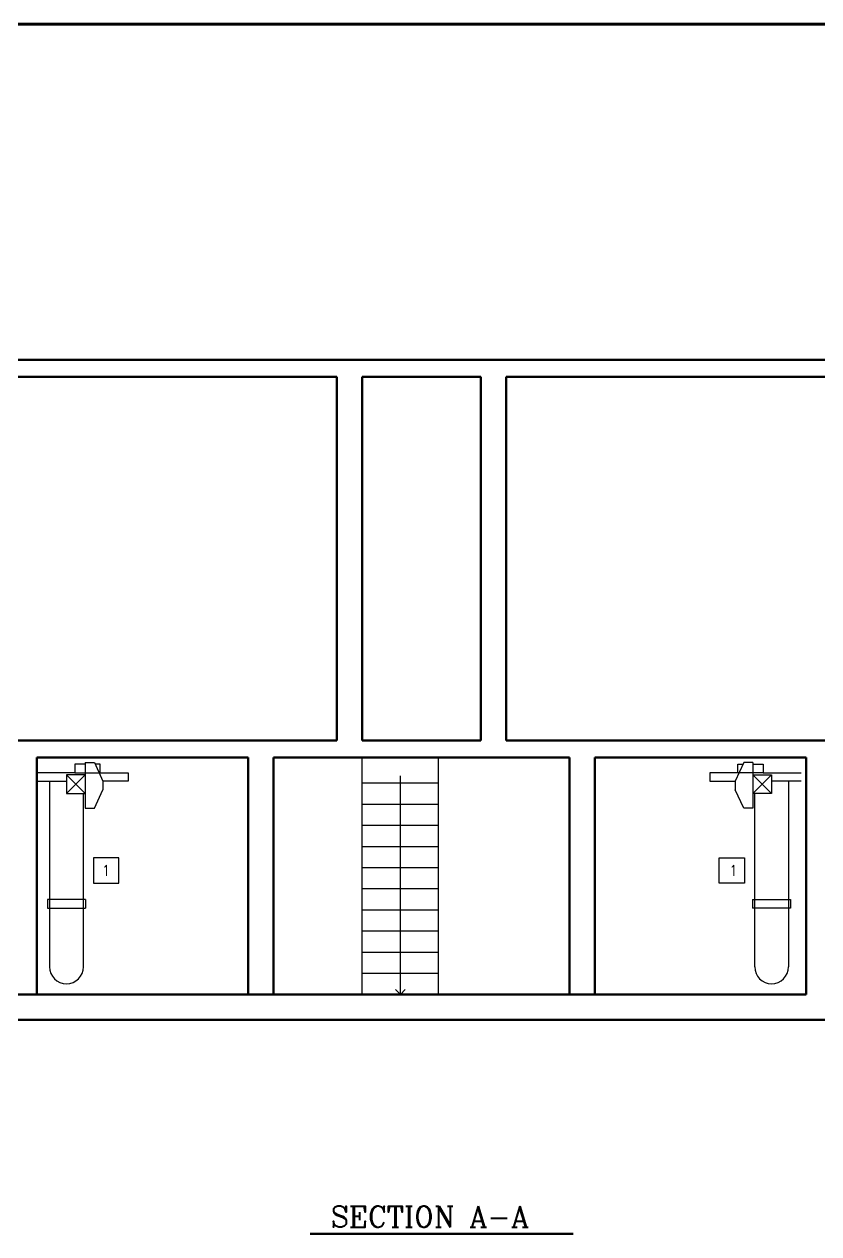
# Model space of a CAD drawing. Header units: inches. Extents: x 14.4 to 65.9, y 4.3 to 68.5.
# Drawn here: x 27.69 to 37.09, y 19.73 to 34.03 of the extents above; entities that cross this region are included whole.
import ezdxf

# ---------------------------------------------------------------- set-up
doc = ezdxf.new("R2010")
doc.units = ezdxf.units.IN
doc.header["$MEASUREMENT"] = 0
doc.layers.add('cadr', color=250, linetype='Continuous')
doc.layers.add('STRUC', color=3, linetype='Continuous', lineweight=50)
doc.layers.add('UNITS', color=7, linetype='Continuous', lineweight=25)
doc.styles.add('ROMANC', font='romanc')

msp = doc.modelspace()

# ---------------------------------------------------------------- linework, layer by layer
for p, q in [((28.81287, 24.17799), (28.51287, 24.17799)), ((28.51287, 24.17799), (28.51287, 23.87799)), ((28.81287, 23.87799), (28.81287, 24.17799)), ((35.91557, 23.87799), (35.91557, 24.17799)), ((35.91557, 24.17799), (36.21557, 24.17799)), ((36.21557, 24.17799), (36.21557, 23.87799)), ((28.51287, 23.87799), (28.81287, 23.87799)), ((36.21557, 23.87799), (35.91557, 23.87799))]:
    msp.add_line(p, q)
at = {"layer": 'cadr', "color": 250, "linetype": 'Continuous', "lineweight": 70}
msp.add_line((14.35116, 34.03167), (65.85116, 34.03167), dxfattribs=at)
at = {"layer": 'STRUC'}
for p, q in [((24.9936, 30.06261), (39.7936, 30.06261)), ((25.2936, 29.86261), (31.3936, 29.86261)), ((31.3936, 25.56261), (31.3936, 29.86261)), ((31.6936, 25.56261), (31.6936, 29.86261)), ((31.6936, 29.86261), (33.0936, 29.86261)), ((33.0936, 25.56261), (33.0936, 29.86261)), ((33.3936, 25.56261), (33.3936, 29.86261)), ((33.3936, 29.86261), (39.4936, 29.86261)), ((25.5936, 25.56261), (27.8436, 25.56261)), ((27.8436, 25.56261), (31.3936, 25.56261)), ((31.6936, 25.56261), (33.0936, 25.56261)), ((33.3936, 25.56261), (39.1936, 25.56261)), ((27.8436, 22.56261), (27.8436, 25.36261)), ((27.8436, 25.36261), (30.3436, 25.36261)), ((30.3436, 22.56261), (30.3436, 25.36261)), ((30.6436, 22.56261), (30.6436, 25.36261)), ((30.6436, 25.36261), (34.1436, 25.36261)), ((34.1436, 22.56261), (34.1436, 25.36261)), ((34.4436, 22.56261), (34.4436, 25.36261)), ((34.4436, 25.36261), (36.9436, 25.36261)), ((36.9436, 22.56261), (36.9436, 25.36261)), ((19.7436, 22.56261), (36.9436, 22.56261)), ((26.0436, 22.26261), (38.7436, 22.26261))]:
    msp.add_line(p, q, dxfattribs=at)
at = {"layer": 'STRUC', "color": 7, "lineweight": 25}
for p, q in [((31.6936, 22.56261), (31.6936, 25.36261)), ((32.5936, 22.56261), (32.5936, 25.36261)), ((31.6936, 25.06261), (32.5936, 25.06261)), ((32.1436, 22.56317), (32.1436, 25.14784)), ((31.6936, 24.81261), (32.5936, 24.81261)), ((31.6936, 24.56261), (32.5936, 24.56261)), ((31.6936, 24.31261), (32.5936, 24.31261)), ((31.6936, 24.06261), (32.5936, 24.06261)), ((31.6936, 23.81261), (32.5936, 23.81261)), ((31.6936, 23.56261), (32.5936, 23.56261)), ((31.6936, 23.31261), (32.5936, 23.31261)), ((31.6936, 23.06261), (32.5936, 23.06261)), ((31.6936, 22.81261), (32.5936, 22.81261)), ((32.1436, 22.56317), (32.08485, 22.61989)), ((32.1436, 22.56317), (32.20236, 22.61989))]:
    msp.add_line(p, q, dxfattribs=at)
at = {"layer": 'UNITS', "linetype": 'Continuous'}
for p, q in [((28.2936, 25.18283), (27.8436, 25.18283)), ((28.4136, 25.28283), (28.2936, 25.28283)), ((28.2936, 25.28283), (28.2936, 25.18283)), ((28.2936, 25.18283), (28.5936, 25.18283)), ((28.4136, 25.30283), (28.4136, 24.76283)), ((28.4136, 25.30283), (28.5236, 25.30283)), ((28.5236, 25.30283), (28.6236, 25.08283)), ((28.5936, 25.28283), (28.5327, 25.28283)), ((28.5936, 25.18283), (28.5936, 25.28283)), ((28.5936, 25.18283), (28.9236, 25.18283)), ((28.9236, 25.18283), (28.9236, 25.08283)), ((35.80484, 25.18283), (35.80484, 25.08283)), ((36.13484, 25.18283), (35.80484, 25.18283)), ((36.20484, 25.30283), (36.10484, 25.08283)), ((36.13484, 25.18283), (36.13484, 25.28283)), ((36.13484, 25.28283), (36.19575, 25.28283)), ((36.43484, 25.18283), (36.13484, 25.18283)), ((36.31484, 25.30283), (36.20484, 25.30283)), ((36.31484, 25.30283), (36.31484, 24.76283)), ((36.31484, 25.28283), (36.43484, 25.28283)), ((36.43484, 25.28283), (36.43484, 25.18283)), ((36.43484, 25.18283), (36.88484, 25.18283)), ((27.8436, 25.08283), (28.1936, 25.08283)), ((27.9936, 25.08283), (27.9936, 22.88865)), ((28.1936, 25.15783), (28.4136, 24.93783)), ((28.4136, 25.15783), (28.1936, 24.93783)), ((28.1936, 25.15783), (28.1936, 24.93783)), ((28.4136, 25.15783), (28.1936, 25.15783)), ((28.6236, 25.08283), (28.6236, 24.98283)), ((28.9236, 25.08283), (28.6236, 25.08283)), ((35.80484, 25.08283), (36.10484, 25.08283)), ((36.10484, 25.08283), (36.10484, 24.98283)), ((36.53484, 25.15783), (36.31484, 24.93783)), ((36.31484, 25.15783), (36.53484, 24.93783)), ((36.31484, 25.15783), (36.53484, 25.15783)), ((36.53484, 25.15783), (36.53484, 24.93783)), ((36.88484, 25.08283), (36.53484, 25.08283)), ((36.73484, 25.08283), (36.73484, 22.88865)), ((28.1936, 24.93783), (28.4136, 24.93783)), ((28.3936, 22.88865), (28.3936, 24.93783)), ((28.5236, 24.76283), (28.6236, 24.98283)), ((36.20484, 24.76283), (36.10484, 24.98283)), ((36.53484, 24.93783), (36.31484, 24.93783)), ((36.33484, 22.88865), (36.33484, 24.93783)), ((28.4136, 24.76283), (28.5236, 24.76283)), ((36.31484, 24.76283), (36.20484, 24.76283)), ((27.9686, 23.68283), (27.9686, 23.58283)), ((27.9936, 23.68283), (27.9686, 23.68283)), ((28.4186, 23.68283), (27.9936, 23.68283)), ((28.4186, 23.68283), (28.4186, 23.58283)), ((36.30984, 23.68283), (36.30984, 23.58283)), ((36.30984, 23.68283), (36.73484, 23.68283)), ((36.73484, 23.68283), (36.75984, 23.68283)), ((36.75984, 23.68283), (36.75984, 23.58283)), ((27.9686, 23.58283), (28.4186, 23.58283)), ((36.75984, 23.58283), (36.30984, 23.58283))]:
    msp.add_line(p, q, dxfattribs=at)
at = {"layer": 'UNITS', "color": 3, "lineweight": 50}
msp.add_line((31.07528, 19.73257), (34.18598, 19.73257), dxfattribs=at)
at = {"layer": 'UNITS', "linetype": 'Continuous'}
for centre in [(28.1936, 22.88865), (36.53484, 22.88865)]:
    msp.add_arc(centre, 0.2, 180, 0, dxfattribs=at)

# ---------------------------------------------------------------- texts
at = {"layer": 'UNITS', "style": 'ROMANC'}
for p in [(28.60788, 23.96405), (36.03127, 23.96405)]:
    msp.add_text('1', height=0.125, dxfattribs=at).set_placement(p)
at = {"layer": 'UNITS', "color": 3, "lineweight": 50, "style": 'ROMANC'}
msp.add_text('SECTION A-A', height=0.25, dxfattribs=at).set_placement((31.31875, 19.81049))

doc.saveas('drawing.dxf')
